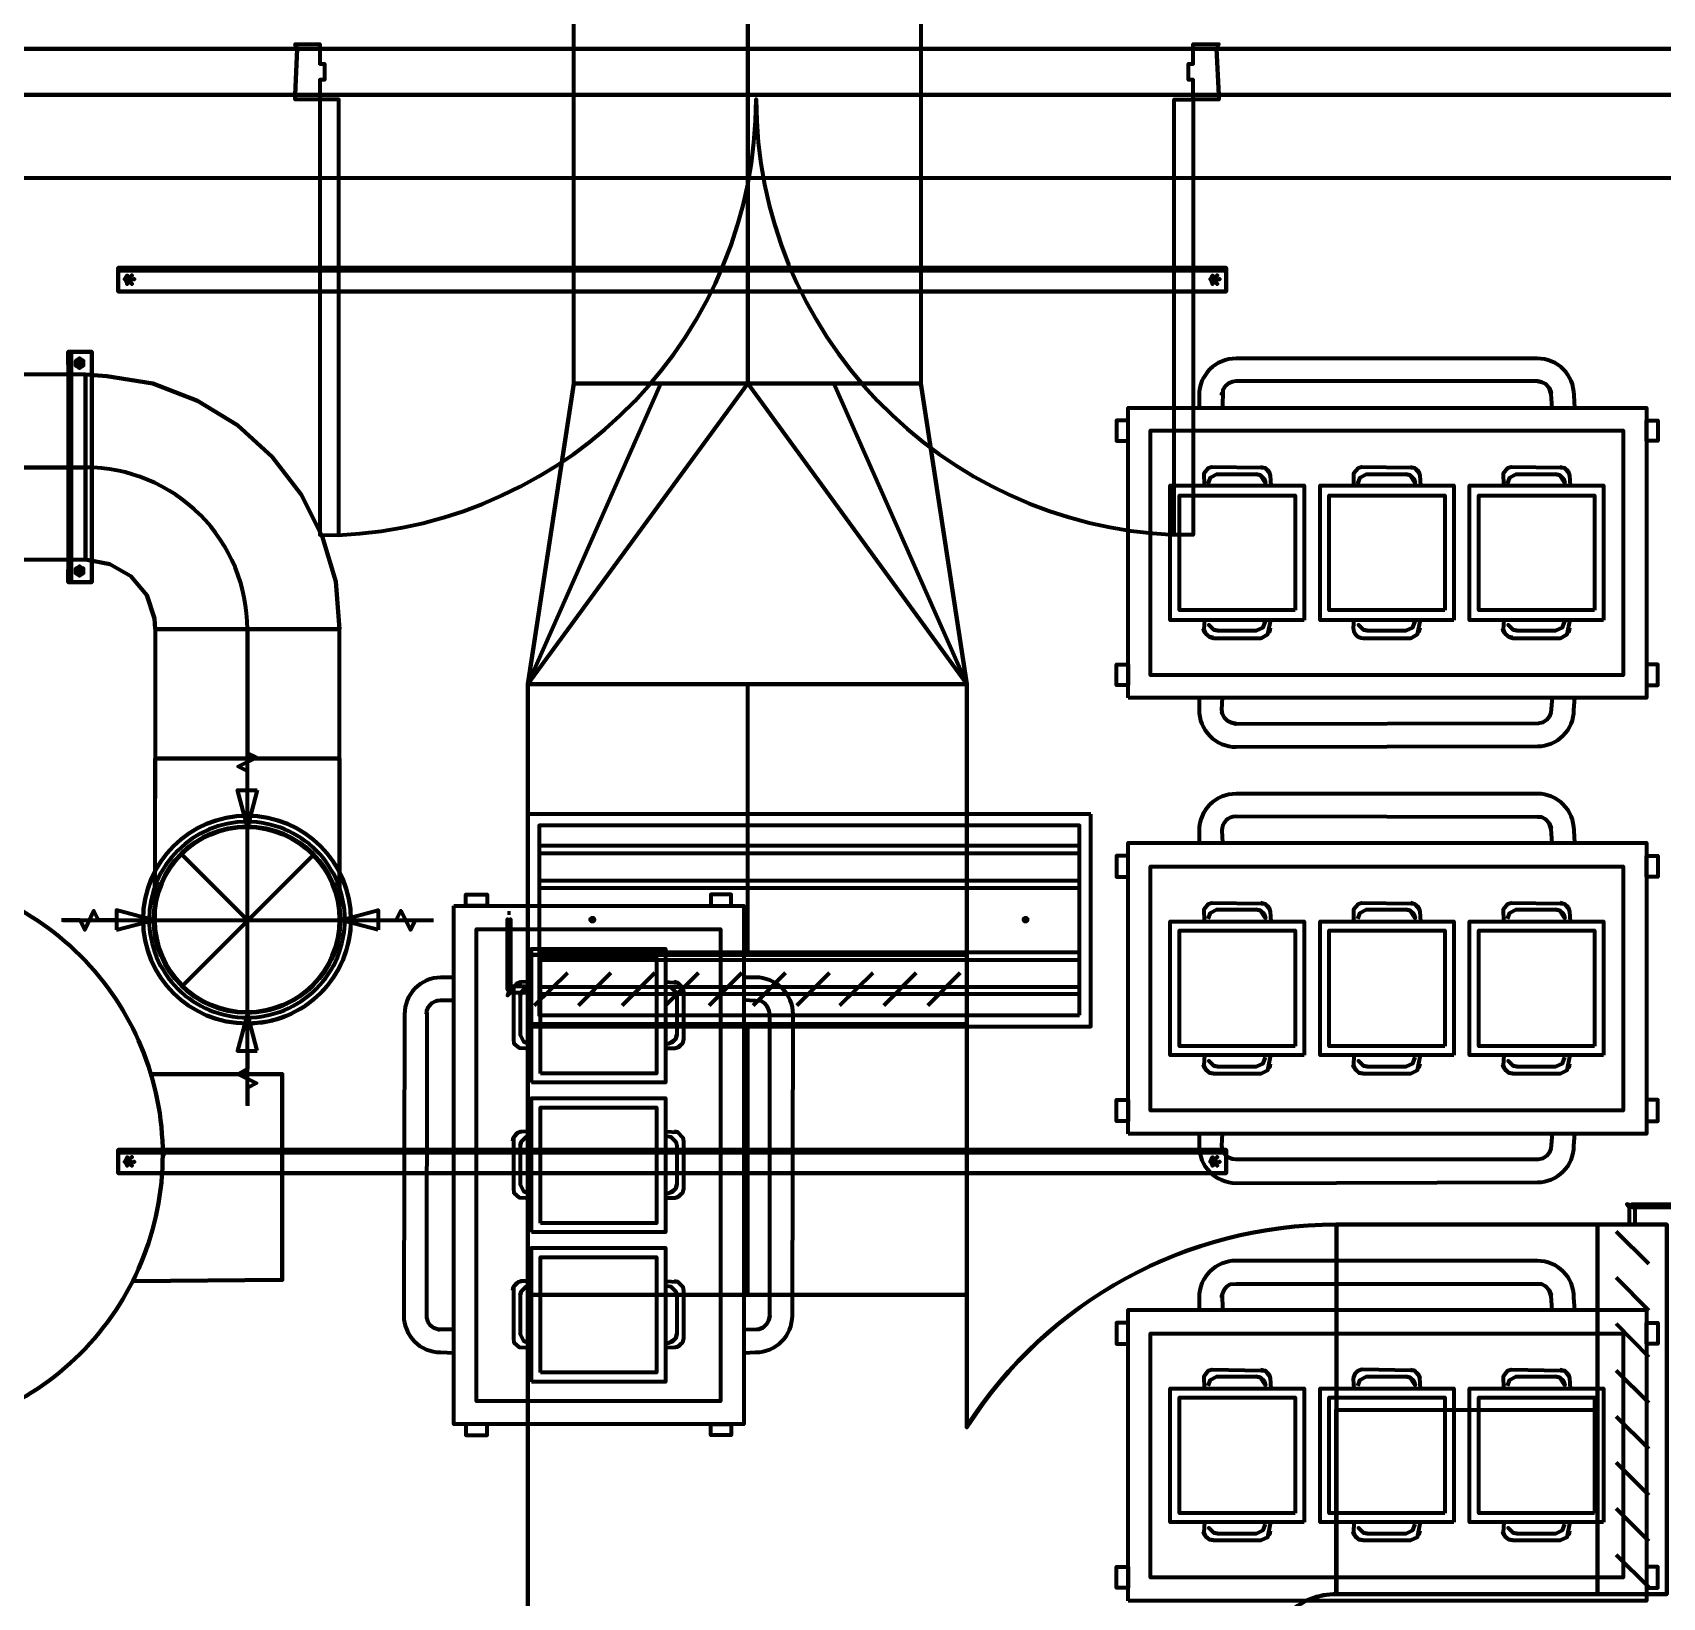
# Model space of a CAD drawing. Extents: x 0 to 1153, y 0 to 816.
# Drawn here: x 608.06 to 630.88, y 415.57 to 437.49 of the extents above; entities that cross this region are included whole.
import ezdxf

# ---------------------------------------------------------------- set-up
doc = ezdxf.new("R2010")
doc.units = 0
doc.header["$MEASUREMENT"] = 0
for name, color, linetype in [('Arch', 7, 'Continuous'), ('EQUIPMENTS', 7, 'Continuous'), ('Hatch', 7, 'Continuous'), ('HVAC', 7, 'Continuous')]:
    doc.layers.add(name, color=color, linetype=linetype)

msp = doc.modelspace()

# ---------------------------------------------------------------- linework, layer by layer
at = {"layer": 'Arch', "color": 11, "linetype": 'Continuous', "lineweight": 211}
for p, q in [((917.988, 435.451), (110.871, 435.451)), ((615.093, 423.862), (615.558, 424.318)), ((615.707, 423.862), (616.162, 424.318)), ((616.32, 423.862), (616.775, 424.318)), ((616.924, 423.862), (617.389, 424.318)), ((617.537, 423.862), (617.993, 424.318)), ((618.151, 423.862), (618.606, 424.318)), ((618.765, 423.862), (619.22, 424.318)), ((619.368, 423.862), (619.834, 424.318)), ((619.982, 423.862), (620.437, 424.318)), ((620.596, 423.862), (621.051, 424.318)), ((630.237, 420.698), (630.693, 420.243)), ((630.237, 420.052), (630.693, 419.587)), ((630.237, 419.407), (630.693, 418.941)), ((630.237, 418.751), (630.693, 418.296)), ((630.237, 418.105), (630.693, 417.65)), ((630.237, 417.46), (630.693, 417.004)), ((630.237, 416.814), (630.693, 416.359)), ((630.237, 416.168), (630.693, 415.713))]:
    msp.add_line(p, q, dxfattribs=at)
for points in [[(530.246, 436.615), (530.246, 427.429), (530.246, 436.615), (530.246, 437.261), (530.246, 436.615), (530.892, 436.615), (634.365, 436.615), (635.011, 436.615), (635.011, 437.261), (635.011, 436.615)], [(611.209, 426.879), (611.071, 426.36), (610.933, 426.879)], [(609.24, 424.921), (609.759, 425.058), (609.24, 425.196)], [(612.902, 424.921), (612.383, 425.058), (612.902, 425.196)], [(611.209, 423.227), (611.071, 423.746), (610.933, 423.227)]]:
    msp.add_lwpolyline(points, close=True, dxfattribs=at)
for points in [[(635.011, 437.261), (530.246, 437.261), (635.011, 437.261)], [(612.352, 430.456), (612.352, 436.552), (611.738, 436.552), (611.738, 436.615)], [(624.671, 436.615), (624.671, 436.552), (624.311, 436.552), (624.311, 430.456), (624.046, 430.456)], [(611.071, 426.879), (611.071, 427.143), (610.944, 427.207), (611.198, 427.334), (611.071, 427.397), (611.071, 427.662)], [(609.24, 425.058), (608.986, 425.058), (608.923, 425.185), (608.796, 424.921), (608.732, 425.058), (608.468, 425.058)], [(612.902, 425.058), (613.156, 425.058), (613.219, 425.185), (613.357, 424.921), (613.421, 425.058), (613.675, 425.058)], [(611.071, 423.227), (611.071, 422.973), (610.944, 422.899), (611.198, 422.772), (611.071, 422.709), (611.071, 422.455)]]:
    msp.add_lwpolyline(points, dxfattribs=at)
msp.add_lwpolyline([(611.77, 437.261), (611.738, 436.615), (611.77, 437.261), (611.738, 437.325), (612.087, 437.325), (612.087, 437.049), (612.151, 437.049), (612.151, 436.827), (612.087, 436.827), (612.087, 436.552), (612.087, 430.456), (612.341, 430.451, 0.401854), (618.194, 436.557, 0.401854), (624.046, 430.456), (624.046, 436.552), (624.311, 436.552), (624.311, 436.827), (624.247, 436.827), (624.247, 437.049), (624.311, 437.049), (624.311, 437.325), (624.671, 437.325), (624.639, 437.261), (624.671, 436.615), (624.639, 437.261)], format="xyb", dxfattribs=at)
at = {"layer": 'EQUIPMENTS', "color": 251, "linetype": 'Continuous', "lineweight": 211}
for points in [[(629.655, 432.234), (629.646, 432.409, 0.414173), (629.132, 432.923), (624.914, 432.922, 0.414203), (624.395, 432.409), (624.395, 432.234)], [(626.565, 429.26), (626.555, 429.149, 0.414036), (626.692, 429.006), (627.359, 429.006), (627.454, 429.063), (627.454, 429.063), (627.496, 429.26)], [(624.395, 428.17), (624.396, 428.006, 0.41422), (624.914, 427.482), (629.132, 427.492, 0.41419), (629.645, 428.006), (629.655, 428.17)], [(629.655, 426.138), (629.646, 426.313, 0.414156), (629.132, 426.827), (624.914, 426.826, 0.414186), (624.396, 426.313), (624.395, 426.138)], [(629.338, 426.138), (629.327, 426.329), (629.298, 426.416), (629.247, 426.471), (629.193, 426.498), (629.137, 426.498), (624.909, 426.508, 0.41436), (624.714, 426.313), (624.724, 426.138)], [(613.96, 424.254), (613.775, 424.254, 0.414251), (613.272, 423.736), (613.261, 419.518, 0.414203), (613.775, 419.004), (613.96, 418.994)], [(618.024, 418.994), (618.188, 419.005, 0.41419), (618.702, 419.518), (618.712, 423.736, 0.414237), (618.188, 424.254), (618.024, 424.254)], [(624.395, 422.063), (624.396, 421.899, 0.414173), (624.914, 421.375), (629.132, 421.386, 0.414143), (629.645, 421.899), (629.655, 422.063)], [(629.655, 419.597), (629.645, 419.772, 0.41416), (629.132, 420.285), (624.914, 420.285, 0.41419), (624.395, 419.772), (624.395, 419.597)], [(627.496, 418.497), (627.485, 418.64), (627.466, 418.699), (627.414, 418.747), (627.359, 418.751), (626.687, 418.761, 0.413891), (626.555, 418.629), (626.565, 418.497)]]:
    msp.add_lwpolyline(points, format="xyb", dxfattribs=at)
for points in [[(624.713, 432.409), (624.716, 432.44), (624.714, 432.425)], [(629.338, 432.234), (629.327, 432.425), (629.298, 432.512), (629.247, 432.567), (629.193, 432.594), (629.137, 432.604), (624.914, 432.604), (624.862, 432.599), (624.806, 432.575), (624.76, 432.536), (624.728, 432.485), (624.724, 432.234)], [(629.132, 432.604), (629.193, 432.594), (629.247, 432.567), (629.298, 432.512), (629.322, 432.456), (629.325, 432.44)], [(630.333, 431.916), (630.333, 428.487), (623.718, 428.487), (623.718, 431.916), (630.333, 431.916), (630.333, 428.487)], [(624.47, 431.144), (624.466, 431.318), (624.53, 431.394), (624.58, 431.408), (625.263, 431.398), (625.319, 431.394), (625.371, 431.346), (625.39, 431.287), (625.401, 431.144)], [(624.522, 431.17), (624.554, 431.256), (624.644, 431.302), (625.195, 431.303), (625.255, 431.288), (625.307, 431.24), (625.326, 431.181), (625.255, 431.288), (625.255, 431.288), (625.195, 431.303)], [(625.258, 431.408), (625.319, 431.394), (625.319, 431.394), (625.384, 431.318), (625.39, 431.287)], [(626.565, 431.144), (626.561, 431.318), (626.626, 431.394), (626.676, 431.408), (627.359, 431.398), (627.414, 431.394), (627.466, 431.346), (627.485, 431.287), (627.496, 431.144)], [(626.618, 431.17), (626.65, 431.256), (626.739, 431.302), (627.29, 431.303), (627.351, 431.288), (627.403, 431.24), (627.422, 431.181), (627.351, 431.288), (627.351, 431.288), (627.29, 431.303)], [(627.354, 431.408), (627.414, 431.394), (627.414, 431.394), (627.479, 431.318), (627.485, 431.287)], [(628.661, 431.144), (628.657, 431.318), (628.721, 431.394), (628.771, 431.408), (629.454, 431.398), (629.51, 431.394), (629.562, 431.346), (629.581, 431.287), (629.592, 431.144)], [(628.713, 431.17), (628.745, 431.256), (628.835, 431.302), (629.386, 431.303), (629.446, 431.288), (629.498, 431.24), (629.517, 431.181), (629.446, 431.288), (629.446, 431.288), (629.386, 431.303)], [(629.449, 431.408), (629.51, 431.394), (629.51, 431.394), (629.575, 431.318), (629.581, 431.287)], [(624.47, 429.26), (624.461, 429.127), (624.485, 429.071), (624.54, 429.027), (624.597, 429.006), (625.263, 429.006), (625.358, 429.063), (625.358, 429.063), (625.401, 429.26)], [(624.655, 429.112), (624.603, 429.122), (624.533, 429.193), (624.603, 429.122), (624.655, 429.112), (625.2, 429.112), (625.295, 429.158), (625.295, 429.158), (625.327, 429.244)], [(626.75, 429.112), (626.699, 429.122), (626.628, 429.193), (626.699, 429.122), (626.75, 429.112), (627.295, 429.112), (627.39, 429.158), (627.39, 429.158), (627.422, 429.244)], [(628.661, 429.26), (628.652, 429.127), (628.676, 429.071), (628.731, 429.027), (628.788, 429.006), (629.454, 429.006), (629.549, 429.063), (629.549, 429.063), (629.592, 429.26)], [(628.846, 429.112), (628.794, 429.122), (628.724, 429.193), (628.794, 429.122), (628.846, 429.112), (629.391, 429.112), (629.486, 429.158), (629.486, 429.158), (629.518, 429.244)], [(624.591, 429.017), (624.54, 429.027), (624.54, 429.027), (624.469, 429.097), (624.459, 429.138)], [(628.782, 429.017), (628.731, 429.027), (628.731, 429.027), (628.66, 429.097), (628.65, 429.138)], [(629.338, 428.17), (629.322, 427.959), (629.298, 427.903), (629.259, 427.857), (629.208, 427.825), (629.148, 427.811), (624.914, 427.8), (624.862, 427.816), (624.806, 427.839), (624.751, 427.89), (624.723, 427.944), (624.713, 428.006), (624.724, 428.17)], [(624.909, 427.81), (624.847, 427.82), (624.793, 427.848), (624.751, 427.89), (624.723, 427.944), (624.716, 427.974)], [(629.132, 426.508), (629.193, 426.498), (629.247, 426.471), (629.298, 426.416), (629.322, 426.36), (629.325, 426.344)], [(630.333, 425.81), (630.333, 422.391), (623.718, 422.391), (623.718, 425.81), (630.333, 425.81), (630.333, 422.391)], [(624.47, 425.037), (624.466, 425.211), (624.53, 425.287), (624.58, 425.301), (625.263, 425.291), (625.319, 425.287), (625.371, 425.239), (625.39, 425.18), (625.401, 425.037)], [(624.522, 425.074), (624.554, 425.16), (624.644, 425.206), (625.195, 425.207), (625.255, 425.192), (625.307, 425.144), (625.326, 425.085), (625.255, 425.192), (625.255, 425.192), (625.195, 425.207)], [(625.258, 425.302), (625.319, 425.287), (625.319, 425.287), (625.384, 425.211), (625.39, 425.18)], [(626.565, 425.037), (626.561, 425.211), (626.626, 425.287), (626.676, 425.301), (627.359, 425.291), (627.414, 425.287), (627.466, 425.239), (627.485, 425.18), (627.496, 425.037)], [(626.618, 425.074), (626.65, 425.16), (626.739, 425.206), (627.29, 425.207), (627.351, 425.192), (627.403, 425.144), (627.422, 425.085), (627.351, 425.192), (627.351, 425.192), (627.29, 425.207)], [(627.354, 425.302), (627.414, 425.287), (627.414, 425.287), (627.479, 425.211), (627.485, 425.18)], [(628.661, 425.037), (628.657, 425.211), (628.721, 425.287), (628.771, 425.301), (629.454, 425.291), (629.51, 425.287), (629.562, 425.239), (629.581, 425.18), (629.592, 425.037)], [(628.713, 425.074), (628.745, 425.16), (628.835, 425.206), (629.386, 425.207), (629.446, 425.192), (629.498, 425.144), (629.517, 425.085), (629.446, 425.192), (629.446, 425.192), (629.386, 425.207)], [(629.449, 425.302), (629.51, 425.287), (629.51, 425.287), (629.575, 425.211), (629.581, 425.18)], [(617.696, 418.317), (614.278, 418.317), (614.278, 424.931), (617.696, 424.931), (617.696, 418.317), (614.278, 418.317)], [(614.786, 424.058), (614.796, 424.11), (614.796, 424.11), (614.867, 424.18), (614.907, 424.19)], [(615.05, 424.191), (614.897, 424.189), (614.84, 424.165), (614.796, 424.11), (614.796, 424.053), (614.796, 423.386), (614.801, 423.331), (614.876, 423.266), (614.876, 423.266), (615.05, 423.259)], [(614.892, 423.995), (614.902, 424.046), (614.972, 424.117), (614.902, 424.046), (614.892, 423.995), (614.892, 423.45), (614.938, 423.355), (614.938, 423.355), (615.024, 423.323)], [(616.924, 424.191), (617.097, 424.18), (617.097, 424.18), (617.167, 424.11), (617.178, 424.053), (617.178, 423.386), (617.163, 423.331), (617.115, 423.279), (617.056, 423.26), (616.924, 423.259)], [(616.95, 424.127), (617.002, 424.117), (617.072, 424.046), (617.082, 423.989), (617.082, 423.455), (617.068, 423.394), (617.02, 423.343), (616.961, 423.323), (617.068, 423.394), (617.068, 423.394), (617.082, 423.455)], [(613.579, 423.741), (613.589, 423.803), (613.617, 423.856), (613.659, 423.899), (613.713, 423.927), (613.743, 423.934)], [(613.96, 419.322), (613.743, 419.325), (613.685, 419.344), (613.637, 419.38), (613.601, 419.428), (613.582, 419.486), (613.59, 423.736), (613.585, 423.788), (613.609, 423.844), (613.659, 423.899), (613.713, 423.927), (613.775, 423.937), (613.96, 423.937)], [(618.024, 419.322), (618.235, 419.328), (618.291, 419.352), (618.346, 419.402), (618.374, 419.456), (618.384, 419.513), (618.384, 423.736), (618.378, 423.788), (618.355, 423.844), (618.316, 423.889), (618.265, 423.921), (618.024, 423.937)], [(617.178, 423.392), (617.163, 423.331), (617.163, 423.331), (617.087, 423.266), (617.056, 423.26)], [(624.47, 423.164), (624.461, 423.021), (624.485, 422.964), (624.54, 422.92), (624.597, 422.91), (625.263, 422.91), (625.358, 422.956), (625.358, 422.956), (625.401, 423.164)], [(624.655, 423.005), (624.603, 423.016), (624.533, 423.086), (624.603, 423.016), (624.655, 423.005), (625.2, 423.005), (625.295, 423.051), (625.295, 423.051), (625.327, 423.138)], [(626.565, 423.164), (626.556, 423.021), (626.58, 422.964), (626.635, 422.92), (626.692, 422.91), (627.359, 422.91), (627.454, 422.956), (627.454, 422.956), (627.496, 423.164)], [(626.75, 423.005), (626.699, 423.016), (626.628, 423.086), (626.699, 423.016), (626.75, 423.005), (627.295, 423.005), (627.39, 423.051), (627.39, 423.051), (627.422, 423.138)], [(628.661, 423.164), (628.652, 423.021), (628.676, 422.964), (628.731, 422.92), (628.788, 422.91), (629.454, 422.91), (629.549, 422.956), (629.549, 422.956), (629.592, 423.164)], [(628.846, 423.005), (628.794, 423.016), (628.724, 423.086), (628.794, 423.016), (628.846, 423.005), (629.391, 423.005), (629.486, 423.051), (629.486, 423.051), (629.518, 423.138)], [(611.558, 422.899), (611.558, 422.899), (611.558, 422.899)], [(624.591, 422.91), (624.54, 422.92), (624.54, 422.92), (624.469, 422.991), (624.459, 423.031)], [(626.687, 422.91), (626.635, 422.92), (626.635, 422.92), (626.565, 422.991), (626.555, 423.031)], [(628.782, 422.91), (628.731, 422.92), (628.731, 422.92), (628.66, 422.991), (628.65, 423.031)], [(614.786, 421.963), (614.796, 422.014), (614.796, 422.014), (614.867, 422.085), (614.907, 422.095)], [(615.05, 422.095), (614.897, 422.093), (614.84, 422.07), (614.796, 422.014), (614.796, 421.957), (614.796, 421.291), (614.801, 421.235), (614.876, 421.17), (614.876, 421.17), (615.05, 421.164)], [(614.892, 421.899), (614.902, 421.951), (614.972, 422.021), (614.902, 421.951), (614.892, 421.899), (614.892, 421.354), (614.938, 421.259), (614.938, 421.259), (615.024, 421.227)], [(616.924, 422.095), (617.097, 422.085), (617.097, 422.085), (617.167, 422.014), (617.178, 421.957), (617.178, 421.291), (617.163, 421.235), (617.115, 421.184), (617.056, 421.164), (616.924, 421.164)], [(616.95, 422.032), (617.002, 422.021), (617.072, 421.951), (617.082, 421.894), (617.082, 421.36), (617.068, 421.299), (617.02, 421.247), (616.961, 421.228), (617.068, 421.299), (617.068, 421.299), (617.082, 421.36)], [(629.338, 422.063), (629.322, 421.852), (629.298, 421.796), (629.259, 421.751), (629.208, 421.719), (629.148, 421.704), (624.914, 421.703), (624.862, 421.709), (624.806, 421.733), (624.751, 421.784), (624.723, 421.837), (624.713, 421.899), (624.724, 422.063)], [(624.909, 421.703), (624.847, 421.713), (624.793, 421.741), (624.751, 421.784), (624.723, 421.837), (624.716, 421.868)], [(617.178, 421.296), (617.163, 421.235), (617.163, 421.235), (617.087, 421.17), (617.056, 421.164)], [(614.786, 419.867), (614.796, 419.919), (614.796, 419.919), (614.867, 419.989), (614.907, 419.999)], [(615.05, 420), (614.897, 419.998), (614.84, 419.974), (614.796, 419.919), (614.796, 419.862), (614.796, 419.195), (614.801, 419.14), (614.876, 419.075), (614.876, 419.075), (615.05, 419.068)], [(614.892, 419.804), (614.902, 419.855), (614.972, 419.926), (614.902, 419.855), (614.892, 419.804), (614.892, 419.259), (614.938, 419.164), (614.938, 419.164), (615.024, 419.132)], [(616.924, 420), (617.097, 419.989), (617.097, 419.989), (617.167, 419.919), (617.178, 419.862), (617.178, 419.195), (617.163, 419.14), (617.115, 419.088), (617.056, 419.069), (616.924, 419.068)], [(616.95, 419.936), (617.002, 419.926), (617.072, 419.855), (617.082, 419.798), (617.082, 419.264), (617.068, 419.203), (617.02, 419.152), (616.961, 419.132), (617.068, 419.203), (617.068, 419.203), (617.082, 419.264)], [(629.338, 419.597), (629.327, 419.788), (629.298, 419.875), (629.247, 419.93), (629.193, 419.958), (629.137, 419.957), (624.914, 419.957), (624.833, 419.952), (624.781, 419.921), (624.742, 419.875), (624.719, 419.819), (624.724, 419.597)], [(629.132, 419.968), (629.193, 419.958), (629.247, 419.93), (629.298, 419.875), (629.322, 419.819), (629.325, 419.804)], [(624.713, 419.772), (624.716, 419.804), (624.714, 419.788)], [(618.384, 419.518), (618.374, 419.456), (618.346, 419.402), (618.291, 419.352), (618.235, 419.328), (618.204, 419.323)], [(613.775, 419.322), (613.743, 419.325), (613.759, 419.323)], [(617.178, 419.201), (617.163, 419.14), (617.163, 419.14), (617.087, 419.075), (617.056, 419.069)], [(630.333, 419.269), (630.333, 415.851), (623.718, 415.851), (623.718, 419.269), (630.333, 419.269), (630.333, 415.851)], [(624.47, 418.497), (624.466, 418.671), (624.53, 418.747), (624.58, 418.761), (625.263, 418.751), (625.319, 418.747), (625.371, 418.699), (625.39, 418.64), (625.401, 418.497)], [(625.258, 418.761), (625.319, 418.747), (625.319, 418.747), (625.384, 418.671), (625.39, 418.64)], [(627.354, 418.761), (627.414, 418.747), (627.414, 418.747), (627.479, 418.671), (627.485, 418.64)], [(628.661, 418.497), (628.657, 418.671), (628.721, 418.747), (628.771, 418.761), (629.454, 418.751), (629.51, 418.747), (629.562, 418.699), (629.581, 418.64), (629.592, 418.497)], [(629.449, 418.761), (629.51, 418.747), (629.51, 418.747), (629.575, 418.671), (629.581, 418.64)], [(624.522, 418.534), (624.554, 418.62), (624.644, 418.666), (625.195, 418.666), (625.255, 418.651), (625.307, 418.603), (625.326, 418.545), (625.255, 418.651), (625.255, 418.651), (625.195, 418.666)], [(626.618, 418.534), (626.65, 418.62), (626.739, 418.666), (627.29, 418.666), (627.351, 418.651), (627.403, 418.603), (627.422, 418.545), (627.351, 418.651), (627.351, 418.651), (627.29, 418.666)], [(628.713, 418.534), (628.745, 418.62), (628.835, 418.666), (629.386, 418.666), (629.446, 418.651), (629.498, 418.603), (629.517, 418.545), (629.446, 418.651), (629.446, 418.651), (629.386, 418.666)], [(624.591, 416.37), (624.54, 416.38), (624.54, 416.38), (624.469, 416.45), (624.459, 416.491)], [(624.47, 416.623), (624.461, 416.48), (624.485, 416.424), (624.54, 416.38), (624.597, 416.37), (625.263, 416.37), (625.358, 416.416), (625.358, 416.416), (625.401, 416.623)], [(624.655, 416.465), (624.603, 416.475), (624.533, 416.546), (624.603, 416.475), (624.655, 416.465), (625.2, 416.465), (625.295, 416.511), (625.295, 416.511), (625.327, 416.597)], [(626.687, 416.37), (626.635, 416.38), (626.635, 416.38), (626.565, 416.45), (626.555, 416.491)], [(626.565, 416.623), (626.556, 416.48), (626.58, 416.424), (626.635, 416.38), (626.692, 416.37), (627.359, 416.37), (627.454, 416.416), (627.454, 416.416), (627.496, 416.623)], [(626.75, 416.465), (626.699, 416.475), (626.628, 416.546), (626.699, 416.475), (626.75, 416.465), (627.295, 416.465), (627.39, 416.511), (627.39, 416.511), (627.422, 416.597)], [(628.782, 416.37), (628.731, 416.38), (628.731, 416.38), (628.66, 416.45), (628.65, 416.491)], [(628.661, 416.623), (628.652, 416.48), (628.676, 416.424), (628.731, 416.38), (628.788, 416.37), (629.454, 416.37), (629.549, 416.416), (629.549, 416.416), (629.592, 416.623)], [(628.846, 416.465), (628.794, 416.475), (628.724, 416.546), (628.794, 416.475), (628.846, 416.465), (629.391, 416.465), (629.486, 416.511), (629.486, 416.511), (629.518, 416.597)]]:
    msp.add_lwpolyline(points, dxfattribs=at)
for points in [[(623.401, 428.17), (623.401, 432.234), (630.661, 432.234), (630.661, 428.17)], [(623.401, 431.768), (623.401, 432.054), (623.242, 432.054), (623.242, 431.768)], [(630.661, 431.768), (630.661, 432.054), (630.82, 432.054), (630.82, 431.768)], [(625.867, 429.26), (623.993, 429.26), (623.993, 431.144), (625.867, 431.144)], [(627.962, 429.26), (626.089, 429.26), (626.089, 431.144), (627.962, 431.144)], [(630.058, 429.26), (628.184, 429.26), (628.184, 431.144), (630.058, 431.144)], [(625.74, 429.398), (624.12, 429.398), (624.12, 431.006), (625.74, 431.006)], [(627.835, 429.398), (626.216, 429.398), (626.216, 431.006), (627.835, 431.006)], [(629.931, 429.398), (628.311, 429.398), (628.311, 431.006), (629.931, 431.006)], [(625.39, 429.149), (625.38, 429.097)], [(627.486, 429.149), (627.475, 429.097)], [(629.581, 429.149), (629.571, 429.097)], [(623.401, 428.636), (623.401, 428.35), (623.242, 428.35), (623.242, 428.636)], [(630.661, 428.636), (630.661, 428.35), (630.82, 428.35), (630.82, 428.636)], [(623.401, 422.063), (623.401, 426.138), (630.661, 426.138), (630.661, 422.063)], [(623.401, 425.662), (623.401, 425.958), (623.242, 425.958), (623.242, 425.662)], [(630.661, 425.662), (630.661, 425.958), (630.82, 425.958), (630.82, 425.662)], [(614.426, 425.259), (614.13, 425.259), (614.13, 425.418), (614.426, 425.418)], [(617.559, 425.259), (617.844, 425.259), (617.844, 425.418), (617.559, 425.418)], [(613.96, 425.259), (618.024, 425.259), (618.024, 417.999), (613.96, 417.999)], [(625.867, 423.164), (623.993, 423.164), (623.993, 425.037), (625.867, 425.037)], [(625.74, 423.291), (624.12, 423.291), (624.12, 424.91), (625.74, 424.91)], [(627.962, 423.164), (626.089, 423.164), (626.089, 425.037), (627.962, 425.037)], [(627.835, 423.291), (626.216, 423.291), (626.216, 424.91), (627.835, 424.91)], [(630.058, 423.164), (628.184, 423.164), (628.184, 425.037), (630.058, 425.037)], [(629.931, 423.291), (628.311, 423.291), (628.311, 424.91), (629.931, 424.91)], [(615.05, 422.783), (615.05, 424.656), (616.924, 424.656), (616.924, 422.783)], [(615.177, 422.91), (615.177, 424.529), (616.797, 424.529), (616.797, 422.91)], [(617.045, 424.191), (617.097, 424.18)], [(611.558, 420.021), (611.558, 422.899), (609.727, 422.899), (611.558, 422.899), (611.558, 420.021), (609.473, 420)], [(625.39, 423.042), (625.38, 422.991)], [(627.486, 423.042), (627.475, 422.991)], [(629.581, 423.042), (629.571, 422.991)], [(615.05, 420.687), (615.05, 422.561), (616.924, 422.561), (616.924, 420.687)], [(615.177, 420.814), (615.177, 422.434), (616.797, 422.434), (616.797, 420.814)], [(623.401, 422.54), (623.401, 422.243), (623.242, 422.243), (623.242, 422.54)], [(630.661, 422.54), (630.661, 422.243), (630.82, 422.243), (630.82, 422.54)], [(617.045, 422.095), (617.097, 422.085)], [(615.05, 418.592), (615.05, 420.465), (616.924, 420.465), (616.924, 418.592)], [(615.177, 418.719), (615.177, 420.338), (616.797, 420.338), (616.797, 418.719)], [(617.045, 420), (617.097, 419.989)], [(623.401, 415.523), (623.401, 419.597), (630.661, 419.597), (630.661, 415.523)], [(623.401, 419.121), (623.401, 419.418), (623.242, 419.418), (623.242, 419.121)], [(630.661, 419.121), (630.661, 419.418), (630.82, 419.418), (630.82, 419.121)], [(625.867, 416.623), (623.993, 416.623), (623.993, 418.497), (625.867, 418.497)], [(625.74, 416.75), (624.12, 416.75), (624.12, 418.37), (625.74, 418.37)], [(627.962, 416.623), (626.089, 416.623), (626.089, 418.497), (627.962, 418.497)], [(627.835, 416.75), (626.216, 416.75), (626.216, 418.37), (627.835, 418.37)], [(630.058, 416.623), (628.184, 416.623), (628.184, 418.497), (630.058, 418.497)], [(629.931, 416.75), (628.311, 416.75), (628.311, 418.37), (629.931, 418.37)], [(614.426, 417.999), (614.13, 417.999), (614.13, 417.841), (614.426, 417.841)], [(617.559, 417.999), (617.844, 417.999), (617.844, 417.841), (617.559, 417.841)], [(625.39, 416.502), (625.38, 416.45)], [(627.486, 416.502), (627.475, 416.45)], [(629.581, 416.502), (629.571, 416.45)], [(623.401, 415.999), (623.401, 415.703), (623.242, 415.703), (623.242, 415.999)], [(630.661, 415.999), (630.661, 415.703), (630.82, 415.703), (630.82, 415.999)]]:
    msp.add_lwpolyline(points, close=True, dxfattribs=at)
for points in [[(605.943, 425.715, 0.414222), (602.001, 421.772, -0.414222), (605.943, 425.715, -0.414221), (609.886, 421.772, 0.414221)], [(605.943, 417.83, 0.414219), (609.886, 421.772, -0.414219), (605.943, 417.83, -0.414221), (602.001, 421.772, 0.414221)]]:
    msp.add_lwpolyline(points, format="xyb", close=True, dxfattribs=at)
for p in [(611.558, 422.899), (609.896, 421.767), (609.896, 421.767), (611.558, 420.021)]:
    msp.add_point(p, dxfattribs=at)
at = {"layer": 'Hatch', "color": 5, "linetype": 'Continuous', "lineweight": 211}
for p, q in [((622.723, 426.096), (615.156, 426.096)), ((622.723, 425.99), (615.156, 425.99)), ((622.723, 425.609), (615.156, 425.609)), ((622.723, 425.503), (615.156, 425.503)), ((622.723, 424.603), (615.156, 424.603)), ((622.723, 424.498), (615.156, 424.498)), ((622.723, 424.116), (615.156, 424.116)), ((622.723, 424.021), (615.156, 424.021))]:
    msp.add_line(p, q, dxfattribs=at)
for points in [[(622.882, 426.54), (614.997, 426.54), (614.997, 423.566), (622.882, 423.566)], [(622.723, 423.725), (622.723, 426.381), (615.156, 426.381), (615.156, 423.725)], [(615.929, 425.064), (615.911, 425.039), (615.894, 425.039), (615.88, 425.05), (615.876, 425.066), (615.882, 425.081), (615.896, 425.089), (615.913, 425.088), (615.926, 425.076), (615.928, 425.059), (615.92, 425.044), (615.905, 425.037), (615.888, 425.041), (615.877, 425.055), (615.877, 425.072), (615.888, 425.086), (615.905, 425.09), (615.92, 425.084), (615.929, 425.064)], [(621.993, 425.064), (621.975, 425.039), (621.958, 425.039), (621.944, 425.05), (621.94, 425.066), (621.947, 425.081), (621.96, 425.089), (621.977, 425.088), (621.99, 425.076), (621.993, 425.059), (621.985, 425.045), (621.971, 425.038), (621.954, 425.04), (621.942, 425.053), (621.941, 425.07), (621.951, 425.085), (621.967, 425.09), (621.982, 425.085), (621.993, 425.064)]]:
    msp.add_lwpolyline(points, close=True, dxfattribs=at)
at = {"layer": 'Hatch', "color": 251, "linetype": 'Continuous', "lineweight": 211}
for points in [[(605.943, 425.715, 0.414222), (602.001, 421.772, -0.414222), (605.943, 425.715, -0.414221), (609.886, 421.772, 0.414221)], [(605.943, 417.83, 0.414219), (609.886, 421.772, -0.414219), (605.943, 417.83, -0.414221), (602.001, 421.772, 0.414221)]]:
    msp.add_lwpolyline(points, format="xyb", close=True, dxfattribs=at)
msp.add_lwpolyline([(611.558, 420.021), (611.558, 422.899), (609.727, 422.899), (611.558, 422.899), (611.558, 420.021), (609.473, 420)], close=True, dxfattribs=at)
msp.add_lwpolyline([(611.558, 422.899), (611.558, 422.899), (611.558, 422.899)], dxfattribs=at)
for p in [(611.558, 422.899), (609.896, 421.767), (609.896, 421.767), (611.558, 420.021)]:
    msp.add_point(p, dxfattribs=at)
at = {"layer": 'HVAC', "color": 6, "linetype": 'Continuous', "lineweight": 211}
for p, q in [((618.077, 424.572), (618.077, 428.36)), ((611.071, 422.466), (611.071, 427.641)), ((611.992, 425.969), (610.161, 424.138)), ((614.754, 425.154), (614.712, 425.154)), ((608.489, 425.058), (613.664, 425.058)), ((614.997, 424.127), (614.997, 424.042)), ((618.077, 419.809), (618.077, 423.598)), ((630.502, 420.793), (630.417, 420.793)), ((626.322, 418.2), (629.973, 418.2))]:
    msp.add_line(p, q, dxfattribs=at)
for points in [[(619.284, 432.573), (621.146, 428.36), (621.146, 424.572), (621.146, 428.36), (614.997, 428.36), (621.146, 428.36), (614.997, 428.36), (614.997, 424.572), (621.146, 424.572), (614.997, 424.572), (614.997, 423.598), (621.146, 423.598), (614.997, 423.598), (614.997, 419.809), (621.146, 419.809), (614.997, 419.809), (621.146, 419.809), (621.143, 417.963, -0.255662), (626.316, 420.793, 0.255662), (621.146, 417.957), (621.146, 419.809), (614.997, 419.809), (614.997, 414.242), (614.997, 419.809), (614.997, 423.598), (614.997, 424.572), (614.997, 428.36), (621.146, 428.36), (620.501, 432.573), (618.077, 432.573), (615.643, 432.573), (615.643, 439.018)], [(611.071, 429.133), (609.78, 429.133), (612.362, 429.133), (611.071, 429.133), (609.78, 429.133), (609.769, 429.281), (609.663, 429.609), (609.441, 429.874), (609.145, 430.043), (608.806, 430.107), (608.806, 431.398), (608.806, 432.7), (609.103, 432.678), (609.748, 432.573), (610.373, 432.329), (610.933, 431.991), (611.42, 431.546), (611.822, 431.017), (612.119, 430.435), (612.309, 429.8), (612.362, 429.133), (609.78, 429.133), (609.769, 429.281), (609.663, 429.609), (609.441, 429.874), (609.145, 430.043), (608.806, 430.107), (608.806, 432.7), (608.806, 431.398), (608.806, 430.107), (608.806, 432.7), (609.103, 432.678), (609.748, 432.573), (610.373, 432.329), (610.933, 431.991), (611.42, 431.546), (611.822, 431.017), (612.119, 430.435), (612.309, 429.8), (612.362, 429.133), (611.071, 429.133), (609.78, 429.133), (612.362, 429.133), (612.309, 429.8), (612.119, 430.435), (611.822, 431.017), (611.42, 431.546), (610.933, 431.991), (610.373, 432.329), (609.748, 432.573), (609.103, 432.678), (608.806, 432.7), (608.806, 430.107), (609.145, 430.043), (609.441, 429.874), (609.663, 429.609), (609.769, 429.281), (609.78, 429.133), (612.362, 429.133), (611.071, 429.133, 0.414218), (608.806, 431.398), (608.806, 430.107), (608.806, 432.7), (608.806, 431.398)], [(609.769, 425.064, 0.41421), (611.066, 423.767, 0.414209), (612.362, 425.064)], [(630.947, 420.793), (629.973, 420.793), (626.322, 420.793), (626.322, 415.618, 0.414215), (625.348, 414.65, -0.414215), (626.316, 415.618), (626.322, 420.793), (626.322, 415.618), (626.322, 420.793), (629.973, 420.793), (629.973, 415.618), (629.973, 420.793), (630.947, 420.793)]]:
    msp.add_lwpolyline(points, format="xyb", dxfattribs=at)
for points in [[(620.501, 439.018), (620.501, 432.573), (618.077, 432.573), (618.077, 439.018), (618.077, 432.573), (615.643, 432.573), (620.501, 432.573), (615.643, 432.573), (614.997, 428.36), (618.077, 432.573), (621.146, 428.36), (620.501, 432.573), (615.643, 432.573), (614.997, 428.36), (616.86, 432.573)], [(609.388, 434.086), (609.449, 434.024), (609.357, 434.033), (609.388, 434.086), (609.449, 434.024), (609.357, 434.033), (609.388, 434.086), (609.449, 434.024), (609.388, 433.97), (609.449, 434.024), (609.388, 434.086), (609.357, 434.033), (609.388, 433.97), (609.449, 434.024), (609.388, 434.086), (609.357, 434.033), (609.388, 433.97), (609.449, 434.024), (609.388, 434.086), (609.357, 434.033), (609.388, 433.97), (609.449, 434.024), (609.388, 434.086), (609.357, 434.033), (609.388, 433.97), (609.449, 434.024), (609.388, 434.086), (609.357, 434.033), (609.388, 433.97), (609.449, 434.024), (609.388, 434.086), (609.357, 434.033), (609.388, 433.97), (609.449, 434.024), (609.388, 434.086), (609.357, 434.033)], [(624.586, 434.086), (624.647, 434.024), (624.554, 434.033), (624.586, 434.086), (624.647, 434.024), (624.554, 434.033), (624.586, 434.086), (624.647, 434.024), (624.586, 433.97), (624.647, 434.024), (624.586, 434.086), (624.554, 434.033), (624.586, 433.97), (624.647, 434.024), (624.586, 434.086), (624.554, 434.033), (624.586, 433.97), (624.647, 434.024), (624.586, 434.086), (624.554, 434.033), (624.586, 433.97), (624.647, 434.024), (624.586, 434.086), (624.554, 434.033), (624.586, 433.97), (624.647, 434.024), (624.586, 434.086), (624.554, 434.033), (624.586, 433.97), (624.647, 434.024), (624.586, 434.086), (624.554, 434.033), (624.586, 433.97), (624.647, 434.024), (624.586, 434.086), (624.554, 434.033)], [(609.261, 433.864), (624.776, 433.864), (609.261, 433.864)], [(608.891, 429.789), (608.891, 433.017), (608.891, 429.789)], [(593.058, 430.107), (593.058, 432.7), (593.058, 430.107), (589.174, 429.948), (589.174, 432.858), (593.058, 432.7), (593.058, 430.107), (593.058, 432.7), (589.174, 432.858), (589.174, 429.948), (593.058, 430.107), (608.806, 430.107), (608.806, 432.7), (593.058, 432.7)], [(615.643, 432.573), (614.997, 428.36), (621.146, 428.36), (620.501, 432.573), (621.146, 428.36), (614.997, 428.36), (615.643, 432.573), (620.501, 432.573), (621.146, 428.36), (620.501, 432.573), (615.643, 432.573), (614.997, 428.36), (621.146, 428.36), (614.997, 428.36), (615.643, 432.573), (620.501, 432.573)], [(589.174, 431.398), (593.058, 431.398), (608.806, 431.398), (593.058, 431.398)], [(610.161, 425.969), (611.071, 425.058), (611.071, 427.323), (611.071, 429.133), (611.071, 427.323)], [(614.997, 428.36), (614.997, 428.36), (614.997, 428.36)], [(621.146, 428.36), (621.146, 428.36), (621.146, 428.36)], [(609.388, 421.735), (609.449, 421.663), (609.357, 421.672), (609.388, 421.735), (609.449, 421.663), (609.357, 421.672), (609.388, 421.735), (609.449, 421.663), (609.388, 421.619), (609.449, 421.663), (609.388, 421.735), (609.357, 421.672), (609.388, 421.619), (609.449, 421.663), (609.388, 421.735), (609.357, 421.672), (609.388, 421.619), (609.449, 421.663), (609.388, 421.735), (609.357, 421.672), (609.388, 421.619), (609.449, 421.663), (609.388, 421.735), (609.357, 421.672), (609.388, 421.619), (609.449, 421.663), (609.388, 421.735), (609.357, 421.672), (609.388, 421.619), (609.449, 421.663), (609.388, 421.735), (609.357, 421.672), (609.388, 421.619), (609.449, 421.663), (609.388, 421.735), (609.357, 421.672)], [(624.586, 421.735), (624.647, 421.663), (624.554, 421.672), (624.586, 421.735), (624.647, 421.663), (624.554, 421.672), (624.586, 421.735), (624.647, 421.663), (624.586, 421.619), (624.647, 421.663), (624.586, 421.735), (624.554, 421.672), (624.586, 421.619), (624.647, 421.663), (624.586, 421.735), (624.554, 421.672), (624.586, 421.619), (624.647, 421.663), (624.586, 421.735), (624.554, 421.672), (624.586, 421.619), (624.647, 421.663), (624.586, 421.735), (624.554, 421.672), (624.586, 421.619), (624.647, 421.663), (624.586, 421.735), (624.554, 421.672), (624.586, 421.619), (624.647, 421.663), (624.586, 421.735), (624.554, 421.672), (624.586, 421.619), (624.647, 421.663), (624.586, 421.735), (624.554, 421.672)], [(609.261, 421.513), (624.776, 421.513), (609.261, 421.513)], [(621.146, 417.957), (621.146, 417.957), (621.146, 417.957)]]:
    msp.add_lwpolyline(points, dxfattribs=at)
for points in [[(624.776, 434.15), (609.261, 434.15), (624.776, 434.192), (624.776, 433.864), (624.776, 434.192), (609.261, 434.192), (609.261, 433.864), (609.261, 434.192)], [(608.605, 433.017), (608.605, 429.789), (608.563, 433.017), (608.891, 433.017), (608.563, 433.017), (608.563, 429.789), (608.891, 429.789), (608.563, 429.789)], [(608.679, 432.864), (608.707, 432.9), (608.731, 432.898), (608.749, 432.881), (608.753, 432.858), (608.742, 432.837), (608.722, 432.827), (608.699, 432.831), (608.682, 432.849), (608.679, 432.861), (608.702, 432.83), (608.753, 432.864), (608.746, 432.842), (608.725, 432.828), (608.702, 432.83), (608.686, 432.842), (608.722, 432.795), (608.722, 432.795), (608.685, 432.844), (608.679, 432.867), (608.688, 432.888), (608.707, 432.9), (608.731, 432.898), (608.749, 432.881), (608.774, 432.827), (608.774, 432.827), (608.753, 432.867), (608.774, 432.89), (608.753, 432.87), (608.722, 432.922), (608.722, 432.922), (608.682, 432.878), (608.669, 432.827), (608.669, 432.827), (608.722, 432.795), (608.774, 432.827), (608.774, 432.89), (608.722, 432.922), (608.669, 432.89), (608.669, 432.827), (608.722, 432.795), (608.722, 432.795), (608.774, 432.827), (608.774, 432.827), (608.774, 432.89), (608.774, 432.89), (608.722, 432.922), (608.722, 432.922), (608.669, 432.89), (608.669, 432.827), (608.669, 432.827), (608.669, 432.89), (608.722, 432.922), (608.774, 432.89), (608.774, 432.827), (608.722, 432.795), (608.669, 432.827), (608.722, 432.795), (608.722, 432.795), (608.774, 432.827), (608.774, 432.827), (608.774, 432.89), (608.774, 432.89), (608.722, 432.922), (608.722, 432.922), (608.669, 432.89), (608.669, 432.827), (608.722, 432.795), (608.774, 432.827), (608.774, 432.89), (608.722, 432.922), (608.669, 432.89), (608.669, 432.827), (608.722, 432.795), (608.774, 432.827), (608.774, 432.89), (608.722, 432.922), (608.669, 432.89)], [(608.679, 429.953), (608.707, 429.989), (608.731, 429.987), (608.749, 429.97), (608.753, 429.947), (608.742, 429.927), (608.722, 429.917), (608.699, 429.92), (608.682, 429.939), (608.679, 429.95), (608.702, 429.919), (608.753, 429.953), (608.746, 429.931), (608.725, 429.917), (608.702, 429.919), (608.686, 429.931), (608.722, 429.884), (608.722, 429.884), (608.685, 429.934), (608.679, 429.956), (608.688, 429.977), (608.707, 429.989), (608.731, 429.987), (608.749, 429.97), (608.774, 429.916), (608.774, 429.916), (608.753, 429.956), (608.774, 429.98), (608.753, 429.959), (608.722, 430.011), (608.722, 430.011), (608.682, 429.968), (608.669, 429.916), (608.669, 429.916), (608.669, 429.98), (608.722, 430.011), (608.774, 429.98), (608.774, 429.916), (608.722, 429.884), (608.669, 429.916), (608.722, 429.884), (608.722, 429.884), (608.774, 429.916), (608.774, 429.916), (608.774, 429.98), (608.774, 429.98), (608.722, 430.011), (608.722, 430.011), (608.669, 429.98), (608.669, 429.916), (608.722, 429.884), (608.774, 429.916), (608.774, 429.98), (608.722, 430.011), (608.669, 429.98), (608.669, 429.916), (608.722, 429.884), (608.722, 429.884), (608.774, 429.916), (608.774, 429.916), (608.774, 429.98), (608.774, 429.98), (608.722, 430.011), (608.722, 430.011), (608.669, 429.98), (608.669, 429.916), (608.669, 429.916), (608.722, 429.884), (608.774, 429.916), (608.774, 429.98), (608.722, 430.011), (608.669, 429.98), (608.669, 429.916), (608.722, 429.884), (608.774, 429.916), (608.774, 429.98), (608.722, 430.011), (608.669, 429.98)], [(614.754, 424.042), (614.712, 424.085), (614.712, 425.069), (614.754, 424.085), (614.754, 425.069), (614.754, 424.042), (614.997, 424.042), (614.997, 424.127), (614.754, 424.127), (614.712, 424)], [(621.146, 424.572), (621.146, 423.598), (621.146, 424.572), (614.997, 424.572)], [(621.146, 423.598), (621.146, 419.809), (621.146, 423.598), (614.997, 423.598)], [(624.776, 421.799), (609.261, 421.799), (624.776, 421.841), (624.776, 421.513), (624.776, 421.841), (609.261, 421.841), (609.261, 421.513), (609.261, 421.841)], [(630.417, 421.037), (630.46, 421.079), (631.444, 421.079), (630.46, 421.037), (631.444, 421.037), (630.417, 421.037), (630.417, 420.793), (630.502, 420.793), (630.502, 421.037), (630.386, 421.079)], [(629.973, 415.618), (626.322, 415.618), (629.973, 415.618), (629.973, 420.793)], [(630.947, 415.618), (629.973, 415.618), (630.947, 415.618), (630.947, 420.793)]]:
    msp.add_lwpolyline(points, close=True, dxfattribs=at)
for points in [[(609.78, 427.323), (612.362, 427.323), (609.78, 427.323), (612.362, 427.323), (609.78, 427.323), (612.362, 427.323), (609.78, 427.323), (612.362, 427.323), (609.78, 427.323), (609.769, 425.064, -0.414211), (611.066, 426.36, -0.41421), (612.362, 425.064, -0.414209), (611.066, 423.767, -0.41421), (609.769, 425.064, -0.414211), (611.066, 426.36, -0.41421), (612.362, 425.058), (612.362, 427.323), (612.362, 425.064, -0.414209), (611.066, 423.767, -0.41421), (609.78, 425.058), (609.78, 427.323), (609.769, 425.064, -0.414211), (611.066, 426.36, -0.41421), (612.362, 425.064, 0.41421), (611.066, 426.36, 0.414211), (609.769, 425.064, 0.41421), (611.066, 423.767, 0.414209), (612.373, 425.064, -0.414223), (611.066, 423.757, -0.414213), (609.759, 425.064, -0.414202), (611.066, 426.371, -0.414213), (612.373, 425.064, -0.414223), (611.066, 423.757, -0.414213), (609.759, 425.064, -0.414202), (611.066, 426.371, -0.414213), (612.362, 425.058), (612.362, 427.323), (612.362, 429.133), (609.78, 429.133)], [(611.066, 426.519, 0.414183), (609.611, 425.064, 0.414205), (611.066, 423.609, 0.414226), (612.521, 425.064, 0.414205), (611.066, 426.519, 0.414183), (609.611, 425.064, 0.414205), (611.066, 423.609, 0.414226), (612.521, 425.064, 0.414205)], [(611.066, 426.434, 0.414212), (609.695, 425.064, 0.414223), (611.066, 423.693, 0.414228), (612.436, 425.064, 0.414217)]]:
    msp.add_lwpolyline(points, format="xyb", close=True, dxfattribs=at)
for radius in [1.455, 1.296]:
    msp.add_circle((611.066, 425.064), radius, dxfattribs=at)
for p in [(609.357, 434.033), (609.357, 434.033), (609.357, 434.033), (609.452, 434.086), (609.452, 434.086), (609.452, 434.086), (609.484, 434.033), (609.484, 434.033), (609.484, 434.033), (624.554, 434.033), (624.554, 434.033), (624.554, 434.033), (624.649, 434.086), (624.649, 434.086), (624.649, 434.086), (624.681, 434.033), (624.681, 434.033), (624.681, 434.033), (609.388, 433.97), (609.388, 433.97), (609.388, 433.97), (609.452, 433.97), (609.452, 433.97), (609.452, 433.97), (624.586, 433.97), (624.586, 433.97), (624.586, 433.97), (624.649, 433.97), (624.649, 433.97), (624.649, 433.97), (608.722, 432.922), (608.722, 432.922), (608.722, 432.922), (608.774, 432.89), (608.774, 432.89), (608.774, 432.89), (608.669, 432.827), (608.669, 432.827), (608.722, 432.795), (608.722, 432.795), (608.722, 432.795), (608.774, 432.827), (608.774, 432.827), (608.774, 432.827), (608.722, 430.011), (608.722, 430.011), (608.722, 430.011), (608.774, 429.98), (608.774, 429.98), (608.774, 429.98), (608.669, 429.916), (608.669, 429.916), (608.722, 429.884), (608.722, 429.884), (608.722, 429.884), (608.774, 429.916), (608.774, 429.916), (608.774, 429.916), (614.997, 428.36), (621.146, 428.36), (609.452, 421.735), (609.452, 421.735), (609.452, 421.735), (624.649, 421.735), (624.649, 421.735), (624.649, 421.735), (609.357, 421.672), (609.357, 421.672), (609.357, 421.672), (609.388, 421.619), (609.388, 421.619), (609.388, 421.619), (609.452, 421.619), (609.452, 421.619), (609.452, 421.619), (609.484, 421.672), (609.484, 421.672), (609.484, 421.672), (624.554, 421.672), (624.554, 421.672), (624.554, 421.672), (624.586, 421.619), (624.586, 421.619), (624.586, 421.619), (624.649, 421.619), (624.649, 421.619), (624.649, 421.619), (624.681, 421.672), (624.681, 421.672), (624.681, 421.672), (626.322, 420.793), (614.997, 419.809), (621.146, 417.957)]:
    msp.add_point(p, dxfattribs=at)

doc.saveas('drawing.dxf')
